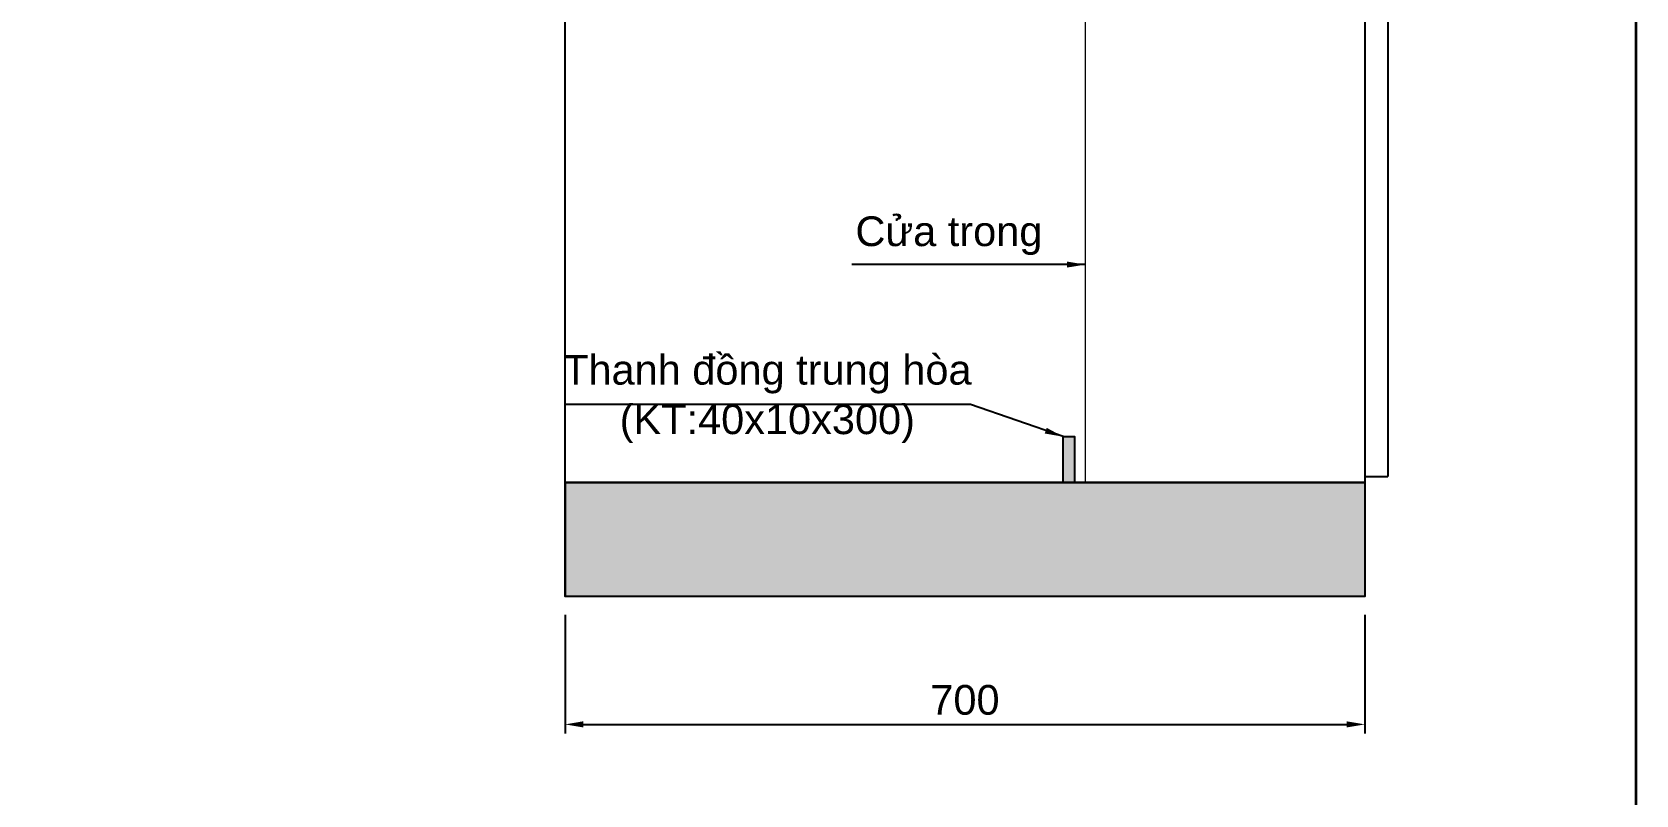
# Model space of a CAD drawing. Header units: millimetres. Extents: x 330554 to 656471, y 11007 to 130943.
# Drawn here: x 467981 to 471490, y 99367 to 101036 of the extents above; entities that cross this region are included whole.
import ezdxf

# ---------------------------------------------------------------- set-up
doc = ezdxf.new("R2010")
doc.units = ezdxf.units.MM
doc.header["$LTSCALE"] = 6
for name, color, linetype, lineweight in [('Khung', 7, 'Continuous', 20), ('kich thuoc', 9, 'Continuous', 13), ('netlonkhungten', 32, 'Continuous', 35), ('tex tieu de', 11, 'Continuous', 13), ('Ttext ghi chu', 21, 'Continuous', 13)]:
    doc.layers.add(name, color=color, linetype=linetype, lineweight=lineweight)
doc.layers.add('Nen', color=7, linetype='Continuous')
doc.styles.add('kich thuoc', font='arial.ttf', dxfattribs={"height": 120})
doc.styles.add('kt2', font='arial.ttf', dxfattribs={"height": 65})
doc.dimstyles.new('TL 0.4', dxfattribs={"dimscale": 20, "dimtxt": 0.18, "dimasz": 2, "dimexe": 1, "dimexo": 2, "dimgap": 1, "dimtad": 1, "dimtoh": 1, "dimdec": 0, "dimlfac": 0.4, "dimzin": 0, "dimdsep": 46, "dimtxsty": 'kt2', "dimcen": 2, "dimclrd": 256, "dimclre": 256, "dimclrt": 2, "dimadec": 0, "dimazin": 0, "dimtfac": 1, "dimtdec": 0, "dimtofl": 0, "dimtmove": 0, "dimatfit": 3, "dimfxl": 1, "dimtolj": 1, "dimtzin": 0, "dimarcsym": 0})
doc.dimstyles.new('TL 5-1', dxfattribs={"dimscale": 20, "dimtxt": 70, "dimasz": 2, "dimexe": 1, "dimexo": 2, "dimgap": 1, "dimtad": 1, "dimtoh": 1, "dimdec": 0, "dimlfac": 0.2, "dimzin": 0, "dimdsep": 46, "dimtxsty": 'kich thuoc', "dimcen": 2, "dimclrd": 256, "dimclre": 256, "dimclrt": 2, "dimadec": 0, "dimazin": 0, "dimtfac": 1, "dimtdec": 0, "dimtofl": 0, "dimtmove": 0, "dimatfit": 3, "dimfxl": 1, "dimtolj": 1, "dimtzin": 0, "dimarcsym": 0})

# ---------------------------------------------------------------- blocks, each defined once
blk = doc.blocks.new('*D213')
at = {"layer": 'Defpoints', "color": 0, "linetype": 'ByBlock', "ltscale": 0.2, "transparency": 16777216}
for p in [(469146.9, 99800.7), (470896.9, 99800.7), (470896.9, 99521.1)]:
    blk.add_point(p, dxfattribs=at)
at = {"layer": 'kich thuoc', "linetype": 'ByBlock', "lineweight": -2, "ltscale": 0.2, "transparency": 16777216}
for p, q in [((469146.9, 99760.7), (469146.9, 99501.1)), ((470896.9, 99760.7), (470896.9, 99501.1)), ((469186.9, 99521.1), (470856.9, 99521.1))]:
    blk.add_line(p, q, dxfattribs=at)
at = {"layer": 'kich thuoc', "linetype": 'ByBlock', "ltscale": 0.2, "transparency": 16777216}
for points in [[(469186.9, 99527.8), (469186.9, 99514.4), (469146.9, 99521.1)], [(470856.9, 99527.8), (470856.9, 99514.4), (470896.9, 99521.1)]]:
    blk.add_solid(points, dxfattribs=at)
at = {"layer": 'kich thuoc', "color": 2, "linetype": 'ByBlock', "lineweight": 5, "ltscale": 0.2, "transparency": 16777216, "insert": (470021.9, 99574.3), "char_height": 65, "attachment_point": 5, "style": 'kt2'}
blk.add_mtext('\\A1;700', dxfattribs=at)

msp = doc.modelspace()

# ---------------------------------------------------------------- hatches: boundary and pattern name
msp.add_hatch(color=256).paths.add_polyline_path([(470236.395, 100150.701), (470261.415, 100150.701), (470261.415, 100050.701), (470236.395, 100050.701)])
h = msp.add_hatch(color=256)
h.set_gradient(color1=(243, 224, 170), one_color=1, tint=1, name='SPHERICAL')
h.paths.add_polyline_path([(470896.898, 100050.701), (469146.898, 100050.701), (469146.898, 99800.701), (470896.898, 99800.701)])

# ---------------------------------------------------------------- linework, layer by layer
for p, q in [((469146.898, 100050.701), (469146.898, 104550.701)), ((469346.898, 100050.701), (469146.898, 100050.701)), ((469146.898, 100050.701), (469146.898, 99800.701)), ((470896.898, 100063.201), (470946.898, 100063.201))]:
    msp.add_line(p, q)
msp.add_lwpolyline([(470896.898, 103175.701), (470896.898, 100050.701), (469146.898, 100050.701), (469146.898, 104550.701), (470896.898, 104550.701), (470896.898, 103180.701)])
for points in [[(470236.395, 100150.701), (470261.415, 100150.701), (470261.415, 100050.701), (470236.395, 100050.701)], [(469146.898, 100050.701), (470896.898, 100050.701), (470896.898, 99800.701), (469146.898, 99800.701)]]:
    msp.add_lwpolyline(points, close=True)
at = {"layer": 'Khung'}
msp.add_line((470285.072, 103080.701), (470285.072, 100050.701), dxfattribs=at)
at = {"layer": 'Nen'}
msp.add_line((470946.898, 103175.701), (470946.898, 100063.201), dxfattribs=at)
at = {"layer": 'netlonkhungten'}
msp.add_lwpolyline([(452938.487, 106624.043), (471489.765, 106624.043), (471489.765, 93185.678), (452938.487, 93185.678)], close=True, dxfattribs=at)

# ---------------------------------------------------------------- texts
at = {"layer": 'tex tieu de', "char_height": 65, "attachment_point": 5, "style": 'kt2'}
for s, insert, width in [('Cửa trong', (469986.82, 100590.372), 762.32877), ('Thanh đồng trung hòa\\P(KT:40x10x300)', (469589.512, 100233.113), 1018.245)]:
    msp.add_mtext(s, dxfattribs=dict(at, insert=insert, width=width))

# ---------------------------------------------------------------- dimensions: what is measured, and where the dimension line sits
at = {"layer": 'kich thuoc', "linetype": 'ByBlock', "lineweight": 5, "ltscale": 0.2}
dim = msp.add_linear_dim(base=(470896.898, 99521.085), p1=(469146.898, 99800.701), p2=(470896.898, 99800.701), dimstyle='TL 0.4', dxfattribs=at)
dim.commit()
dim.dimension.update_dxf_attribs({"geometry": '*D213', "text_midpoint": (470021.898, 99574.272)})

# ---------------------------------------------------------------- leaders
at = {"layer": 'Ttext ghi chu'}
for points in [[(470285.072, 100527.234), (469774.427, 100527.234)], [(470236.395, 100150.701), (470034.116, 100220.791), (469146.77, 100220.791)]]:
    msp.add_leader(points, dimstyle='TL 5-1', override={"dimtad": 0}, dxfattribs=at)

doc.saveas('drawing.dxf')
